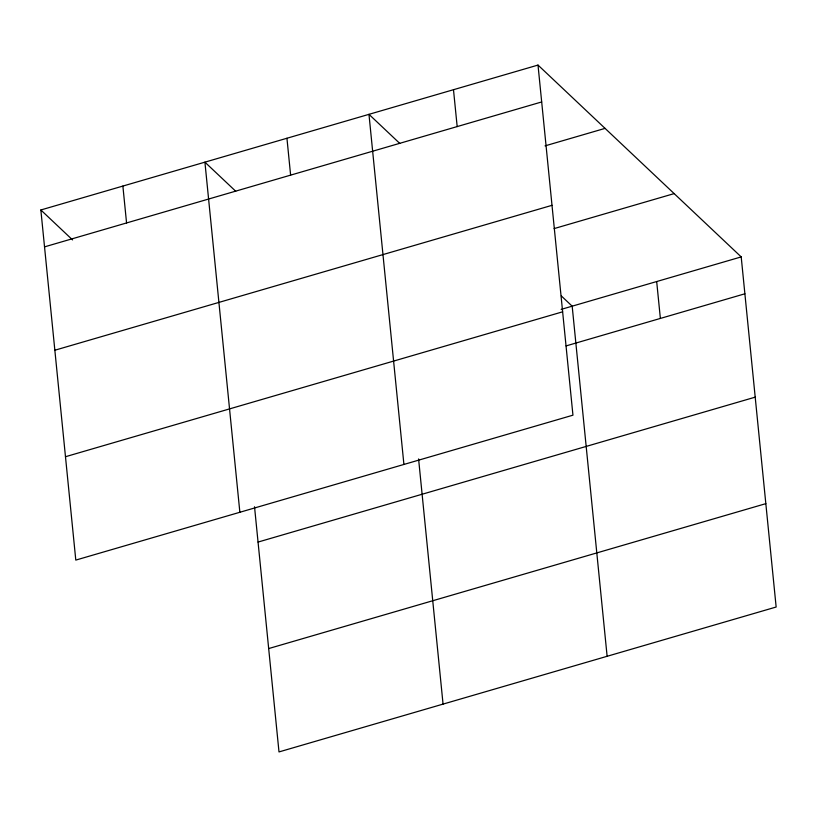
<?xml version="1.0" encoding="UTF-8"?>
<svg xmlns="http://www.w3.org/2000/svg" width="817" height="817" viewBox="0 0 817 817"><rect width="100%" height="100%" fill="white"/><g stroke="black" fill="none" stroke-linecap="round" stroke-linejoin="round"><path stroke-width="1.23" d="M538.005 65.074L572.952 415.179L75.797 560.094L40.85 209.979L538.005 65.074L741.203 256.906L776.15 607.021L278.995 751.926L254.526 506.765M44.526 246.867L541.681 101.951M545.041 145.875L605.06 128.381M54.851 350.227L552.006 205.322M554.11 228.597L674.148 193.609M561.156 309.388L741.203 256.906M65.483 456.723L562.627 311.818M566.058 345.918L744.89 293.793M258.049 542.069L755.204 397.154M268.681 648.565L765.835 503.65M399.779 143.424L368.967 114.339L403.915 464.454M561.299 295.917L572.176 306.181L607.123 656.286M235.725 191.249L204.914 162.164L239.861 512.269M40.85 209.979L72.57 239.922M656.684 281.548L660.371 318.426M453.486 89.707L457.173 126.594M418.59 458.95L443.059 704.111M286.941 138.257L290.617 175.134M122.877 186.072L126.564 222.949"/></g></svg>
